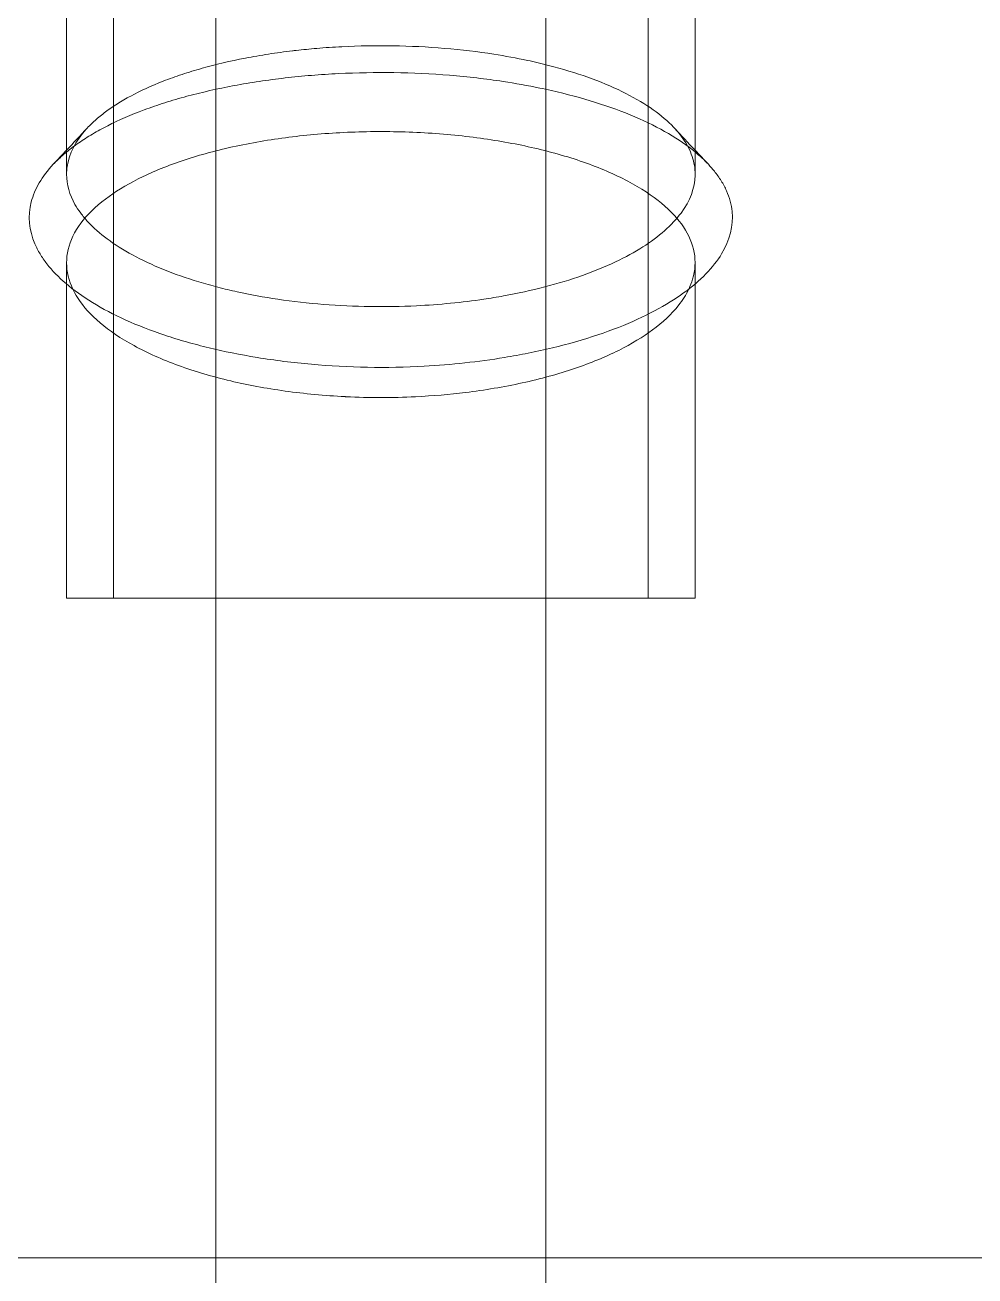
# Model space of a CAD drawing. Header units: millimetres. Extents: x -6314 to 11113, y -129 to 3675.
# Drawn here: x 7654.6 to 7692.6, y 1694.1 to 1744.2 of the extents above; entities that cross this region are included whole.
import ezdxf

# ---------------------------------------------------------------- set-up
doc = ezdxf.new("R2010")
doc.units = ezdxf.units.MM
doc.layers.add('Equipment', color=123, linetype='Continuous')

# ---------------------------------------------------------------- blocks, each defined once
blk = doc.blocks.new('A$C22f65225')
at = {"layer": 'Equipment', "linetype": 'Continuous', "lineweight": 0, "extrusion": (0, 1, 0)}
for p, q in [((-11.43, 265.419), (-11.43, 298)), ((-9.718, 250), (-9.718, 298)), ((9.718, 250), (9.718, 298)), ((11.43, 265.419), (11.43, 298)), ((-6, 160.245), (-6, 276.669)), ((6, 160.584), (6, 276.669)), ((-11.43, 250), (-11.43, 262.206)), ((11.43, 261.428), (11.43, 262.206)), ((11.43, 261.427), (11.43, 261.428)), ((11.43, 250), (11.43, 261.427)), ((-11.43, 250), (3.081, 250)), ((3.081, 250), (11.43, 250)), ((0, 226), (-101.6, 226)), ((101.6, 226), (0, 226))]:
    blk.add_line(p, q, dxfattribs=at)
at = {"layer": 'Equipment', "linetype": 'Continuous', "lineweight": 0, "extrusion": (0, 0, -1)}
for start, end in [(71.01086, 88.08979), (91.91021, 108.98914)]:
    blk.add_arc((0, 96.769), 180, start, end, dxfattribs=at)
at = {"layer": 'Equipment', "linetype": 'Continuous', "lineweight": 0}
for points, knots in [([(-3.081, 269.927), (-3.126, 269.922), (-3.317, 269.9), (-3.651, 269.857), (-4.227, 269.774), (-5.217, 269.602), (-6.012, 269.414), (-6.502, 269.276), (-6.502, 269.276), (-6.502, 269.276)], [0.95014456, 0.95014456, 0.95014456, 0.95014456, 0.95201935, 0.95801693, 0.96401451, 0.97600968, 1, 1, 1.0000015, 1.0000015, 1.0000015, 1.0000015]), ([(11.43, 265.419), (11.43, 265.633), (11.376, 265.967), (11.189, 266.405), (11.058, 266.621), (10.834, 266.942), (10.444, 267.38), (9.881, 267.799), (9.241, 268.199), (8.514, 268.584), (7.645, 268.918), (6.735, 269.217), (6.109, 269.392), (5.074, 269.623), (4.524, 269.725), (3.537, 269.878), (2.332, 270.023), (1.069, 270.085), (-0.174, 270.104), (-1.112, 270.088), (-2.29, 270.009), (-2.834, 269.955), (-3.08, 269.927)], [0.6638972, 0.6638972, 0.6638972, 0.6638972, 0.6861952, 0.697922, 0.7096488, 0.7096488, 0.7337009, 0.757753, 0.757753, 0.7821998, 0.8066466, 0.8066466, 0.8305373, 0.8365099, 0.8544279, 0.8544279, 0.8792333, 0.9040387, 0.9040387, 0.928029, 0.9400242, 0.950143, 0.950143, 0.950143, 0.950143]), ([(-6.502, 269.276), (-6.627, 269.241), (-6.751, 269.205), (-6.872, 269.168), (-6.994, 269.131), (-7.114, 269.093), (-7.231, 269.054), (-7.466, 268.976), (-7.693, 268.894), (-7.911, 268.809), (-8.346, 268.639), (-8.743, 268.457), (-9.096, 268.268), (-9.264, 268.177), (-9.429, 268.082), (-9.583, 267.985), (-9.736, 267.889), (-9.88, 267.79), (-10.016, 267.689), (-10.151, 267.589), (-10.278, 267.485), (-10.395, 267.38), (-10.512, 267.275), (-10.619, 267.169), (-10.714, 267.063), (-11.104, 266.632), (-11.343, 266.167), (-11.41, 265.7), (-11.423, 265.606), (-11.43, 265.513), (-11.43, 265.419)], [0.0000027, 0.0000027, 0.0000027, 0.0000027, 0.0061473, 0.0061473, 0.0061473, 0.0122945, 0.0122945, 0.0122945, 0.024589, 0.024589, 0.024589, 0.049178, 0.049178, 0.049178, 0.0609547, 0.0609547, 0.0609547, 0.0727313, 0.0727313, 0.0727313, 0.084508, 0.084508, 0.084508, 0.0962846, 0.0962846, 0.0962846, 0.1445516, 0.1445516, 0.1445516, 0.1541894, 0.1541894, 0.1541894, 0.1541894]), ([(-7.055, 268.257), (-6.519, 268.402), (-5.652, 268.6), (-4.578, 268.78), (-3.953, 268.868), (-3.329, 268.945), (-2.529, 269.024), (-1.201, 269.111), (-0.188, 269.128), (1.153, 269.108), (2.517, 269.043), (3.822, 268.891), (4.895, 268.73), (5.498, 268.622), (6.63, 268.377), (7.309, 268.195), (8.313, 267.878), (9.275, 267.525), (10.095, 267.115), (10.825, 266.688), (11.358, 266.319), (11.77, 265.935), (11.913, 265.783)], [-1, -1, -1, -1, -0.9760097, -0.9640145, -0.9580169, -0.9520194, -0.9400242, -0.928029, -0.9040387, -0.9040387, -0.8792333, -0.8544279, -0.8544279, -0.8365099, -0.8305373, -0.8066466, -0.8066466, -0.7821998, -0.757753, -0.757753, -0.7337009, -0.7182068, -0.7182068, -0.7182068, -0.7182068]), ([(-11.912, 265.784), (-11.876, 265.822), (-11.84, 265.86), (-11.688, 266.01), (-11.434, 266.239), (-10.997, 266.568), (-10.497, 266.887), (-10.124, 267.091), (-9.533, 267.39), (-8.867, 267.681), (-7.989, 267.983), (-7.463, 268.144), (-7.192, 268.22), (-7.055, 268.257)], [-0.100156, -0.100156, -0.100156, -0.100156, -0.0962846, -0.0962846, -0.084508, -0.0727313, -0.0609547, -0.049178, -0.049178, -0.024589, -0.0122945, -0.0061473, -0.0000037, -0.0000037, -0.0000037, -0.0000037]), ([(11.203, 261.244), (11.259, 261.362), (11.305, 261.48), (11.437, 261.925), (11.455, 262.254), (11.338, 262.896), (11.204, 263.209), (10.815, 263.792), (10.551, 264.083), (9.873, 264.646), (9.46, 264.918), (8.503, 265.424), (7.958, 265.657), (6.773, 266.071), (6.133, 266.25), (4.861, 266.537), (4.193, 266.656), (2.788, 266.842), (2.051, 266.908), (0.559, 266.978), (-0.198, 266.983), (-1.677, 266.933), (-2.4, 266.878), (-3.081, 266.8), (-3.777, 266.72), (-4.474, 266.609), (-5.811, 266.332), (-6.451, 266.164), (-7.631, 265.782), (-8.172, 265.568), (-9.126, 265.109), (-9.539, 264.865), (-10.255, 264.351), (-10.574, 264.061), (-11.068, 263.452), (-11.244, 263.132), (-11.437, 262.485), (-11.455, 262.157), (-11.338, 261.513), (-11.203, 261.197), (-10.815, 260.605), (-10.55, 260.308), (-9.871, 259.729), (-9.457, 259.447), (-8.498, 258.923), (-7.952, 258.679), (-6.765, 258.247), (-6.123, 258.058), (-4.85, 257.757), (-4.183, 257.632), (-2.78, 257.436), (-2.044, 257.367), (-1.287, 257.329), (-1.275, 257.328), (-1.262, 257.328)], [-11.65743, -11.65743, -11.65743, -11.65743, -11.227181, -11.227181, -10.045976, -10.045976, -8.864771, -8.864771, -7.714607, -7.714607, -6.564444, -6.564444, -5.414281, -5.414281, -4.264118, -4.264118, -3.198088, -3.198088, -2.132059, -2.132059, -1.066029, -1.066029, 0, 0, 0, 1.091896, 1.091896, 2.183793, 2.183793, 3.275689, 3.275689, 4.367585, 4.367585, 5.547871, 5.547871, 6.728158, 6.728158, 7.908444, 7.908444, 9.08873, 9.08873, 10.244106, 10.244106, 11.399482, 11.399482, 12.554858, 12.554858, 13.710234, 13.710234, 14.775429, 14.775429, 15.840624, 15.840624, 15.858104, 15.858104, 15.858104, 15.858104]), ([(-4.498, 258.755), (-4.498, 258.755), (-4.498, 258.755), (-5.115, 258.855), (-5.71, 258.976), (-6.52, 259.172), (-7.067, 259.315), (-8.123, 259.641), (-8.844, 259.923), (-10.158, 260.516), (-10.896, 260.971), (-11.719, 261.674), (-12.073, 262.042), (-12.403, 262.522), (-12.528, 262.764), (-12.795, 263.379), (-12.846, 263.904), (-12.595, 264.885), (-12.32, 265.351), (-11.912, 265.784)], [-0.3559936, -0.3559936, -0.3559936, -0.3559936, -0.3559907, -0.3559907, -0.3331373, -0.3331373, -0.3214824, -0.3098275, -0.2865178, -0.2865178, -0.2387179, -0.2387179, -0.2155416, -0.2039535, -0.1923654, -0.1923654, -0.1445516, -0.1445516, -0.100156, -0.100156, -0.100156, -0.100156]), ([(-11.43, 265.419), (-11.428, 265.047), (-11.322, 264.675), (-11.124, 264.325), (-11.064, 264.219), (-10.996, 264.114), (-10.917, 264.008), (-10.839, 263.902), (-10.75, 263.794), (-10.651, 263.688), (-10.453, 263.475), (-10.215, 263.265), (-9.953, 263.069), (-9.411, 262.665), (-8.715, 262.285), (-7.903, 261.956), (-7.507, 261.795), (-7.073, 261.642), (-6.619, 261.505), (-6.392, 261.437), (-6.16, 261.372), (-5.927, 261.312), (-5.694, 261.252), (-5.46, 261.197), (-5.223, 261.145), (-4.759, 261.043), (-4.26, 260.951), (-3.742, 260.875)], [0.1541894, 0.1541894, 0.1541894, 0.1541894, 0.1923654, 0.1923654, 0.1923654, 0.2039535, 0.2039535, 0.2039535, 0.2155416, 0.2155416, 0.2155416, 0.2387179, 0.2387179, 0.2387179, 0.2865178, 0.2865178, 0.2865178, 0.3098275, 0.3098275, 0.3098275, 0.3214824, 0.3214824, 0.3214824, 0.3331373, 0.3331373, 0.3331373, 0.3559892, 0.3559892, 0.3559892, 0.3559892]), ([(3.745, 260.875), (3.989, 260.911), (4.229, 260.951), (5.49, 261.178), (6.471, 261.434), (8.183, 262.04), (8.943, 262.404), (9.817, 262.962), (10.35, 263.354), (10.759, 263.794), (11.247, 264.454), (11.423, 264.923), (11.43, 265.397), (11.43, 265.408), (11.43, 265.419)], [0.4624184, 0.4624184, 0.4624184, 0.4624184, 0.473235, 0.473235, 0.5207903, 0.5207903, 0.5678094, 0.5678094, 0.5911634, 0.6145173, 0.6145173, 0.6627417, 0.6627417, 0.6638972, 0.6638972, 0.6638972, 0.6638972]), ([(11.913, 265.783), (11.991, 265.7), (12.065, 265.616), (12.224, 265.417), (12.388, 265.186), (12.65, 264.698), (12.752, 264.315), (12.827, 263.555), (12.698, 263.03), (12.249, 262.282), (11.862, 261.785), (11.313, 261.319), (10.407, 260.664), (9.599, 260.227), (7.677, 259.471), (6.553, 259.148), (5.086, 258.856), (4.787, 258.802), (4.498, 258.755)], [-0.7182068, -0.7182068, -0.7182068, -0.7182068, -0.7096488, -0.7096488, -0.697922, -0.6861952, -0.6627417, -0.6627417, -0.6145173, -0.6145173, -0.5911634, -0.5678094, -0.5678094, -0.5207903, -0.5207903, -0.473235, -0.473235, -0.4624162, -0.4624162, -0.4624162, -0.4624162]), ([(-3.742, 260.875), (-3.203, 260.795), (-2.643, 260.732), (-2.084, 260.688), (-1.527, 260.644), (-0.96, 260.617), (-0.393, 260.609), (0.174, 260.6), (0.741, 260.61), (1.296, 260.637), (1.707, 260.657), (2.128, 260.688), (2.538, 260.728), (2.949, 260.768), (3.349, 260.817), (3.745, 260.875)], [0.3559907, 0.3559907, 0.3559907, 0.3559907, 0.3797959, 0.3797959, 0.3797959, 0.4035119, 0.4035119, 0.4035119, 0.427228, 0.427228, 0.427228, 0.4448221, 0.4448221, 0.4448221, 0.4624162, 0.4624162, 0.4624162, 0.4624162]), ([(1.262, 257.328), (1.889, 257.358), (2.5, 257.411), (3.779, 257.567), (4.476, 257.683), (5.814, 257.976), (6.454, 258.153), (7.634, 258.553), (8.174, 258.776), (9.127, 259.252), (9.54, 259.505), (10.254, 260.033), (10.573, 260.33), (10.976, 260.836), (11.104, 261.037), (11.201, 261.241)], [-18.87909, -18.87909, -18.87909, -18.87909, -17.969176, -17.969176, -16.87428, -16.87428, -15.779384, -15.779384, -14.684488, -14.684488, -13.589591, -13.589591, -12.408386, -12.408386, -11.6614, -11.6614, -11.6614, -11.6614]), ([(4.498, 258.755), (4.027, 258.678), (3.066, 258.547), (2.073, 258.465), (0.898, 258.4), (-0.489, 258.372), (-1.856, 258.447), (-3.196, 258.567), (-3.856, 258.651), (-4.498, 258.755)], [-0.4624154, -0.4624154, -0.4624154, -0.4624154, -0.4448221, -0.427228, -0.427228, -0.4035119, -0.3797959, -0.3797959, -0.3559941, -0.3559941, -0.3559941, -0.3559941]), ([(-1.262, 257.328), (-0.844, 257.307), (-0.422, 257.297), (0, 257.297), (0.422, 257.297), (0.844, 257.307), (1.262, 257.328)], [35.760306, 35.760306, 35.760306, 35.760306, 36.394001, 36.394001, 36.394001, 37.027717, 37.027717, 37.027717, 37.027717])]:
    blk.add_open_spline(points, degree=3, knots=knots, dxfattribs=at)
for points in [[(-11.43, 266.297), (-11.179, 266.564), (-10.93, 266.832), (-10.68, 267.1)], [(10.678, 267.102), (10.928, 266.833), (11.179, 266.565), (11.43, 266.297)], [(-11.912, 265.784), (-11.751, 265.955), (-11.59, 266.126), (-11.43, 266.297)], [(11.43, 266.297), (11.591, 266.125), (11.752, 265.954), (11.913, 265.783)], [(11.201, 261.241), (11.202, 261.242), (11.202, 261.243), (11.203, 261.244)]]:
    blk.add_open_spline(points, degree=3, dxfattribs=at)

msp = doc.modelspace()

# ---------------------------------------------------------------- block references
at = {"xscale": 1.1, "yscale": 1.1, "zscale": 1.1}
msp.add_blockref('A$C22f65225', (7668.817, 1446.226), dxfattribs=at)

doc.saveas('drawing.dxf')
